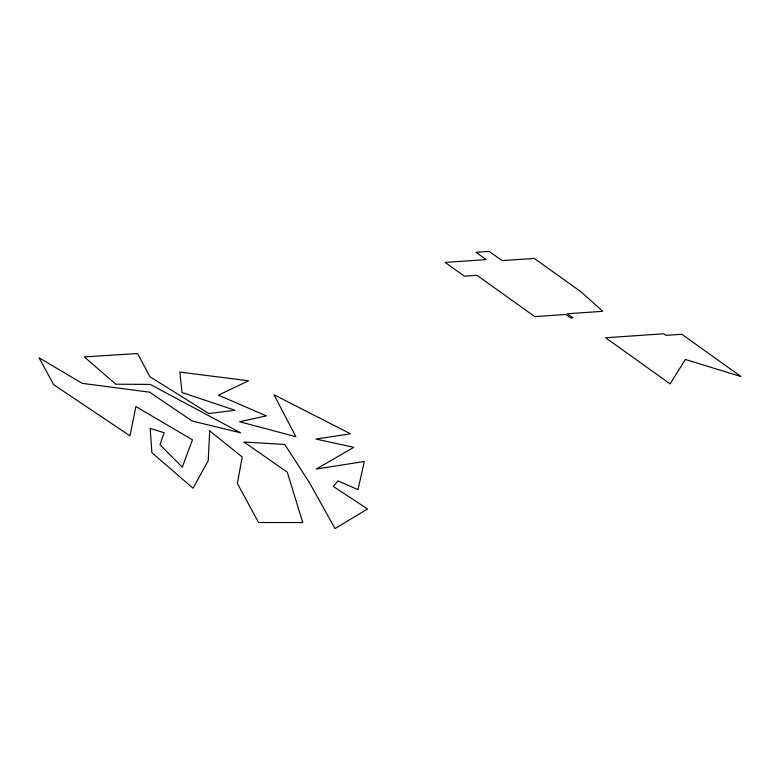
<?xml version="1.0" encoding="UTF-8"?>
<svg xmlns="http://www.w3.org/2000/svg" width="780" height="780" viewBox="0 0 780 780"><rect width="100%" height="100%" fill="white"/><g stroke="black" fill="none" stroke-linecap="round" stroke-linejoin="round"><path stroke-width="1.17" d="M209.703 430.882L208.24 460.619L193.06 488.241L151.886 452.722L150.199 428.435L164.112 432.705L159.998 444.756L182.296 467.123L192.455 439.832L135.876 406.546L129.997 435.835L53.723 384.745L39 357.737L82.261 383.36L149.584 392.165L192.114 420.985L240.601 432.802L150.248 384.404L115.771 384.199L84.298 356.909L137.563 353.535L149.887 376.701L208.835 413.536L235.15 410.299L182.023 392.506L179.839 372.07L248.518 380.786L218.429 395.158L266.36 415.877L239.596 421.717L295.883 436.722L274.004 394.768L350.552 433.816L315.89 439.062L353.818 447.32L316.212 469.063L364.319 461.467L357.991 489.635L337.994 480.889L333.294 486.447L367.565 508.93L335.029 528.596L309.572 482.849L284.768 444.454L243.994 442.036L287.284 472.173L302.757 522.542L258.56 522.522L237.344 483.454L242.229 456.973L209.703 430.882M685.376 359.473L670.117 383.887L605.631 337.769L663.809 333.772L666.032 335.361L681.847 334.269L741 376.565L685.376 359.473M489.177 251.404L476.014 252.301L486.203 259.594L445.146 262.421L464.402 276.188L477.038 275.32L534.807 316.622L565.861 314.486L570.745 317.977L572.968 317.831L567.274 313.755L602.794 311.308L581.081 291.856L534.29 258.404L502.067 260.618L489.177 251.404"/></g></svg>
